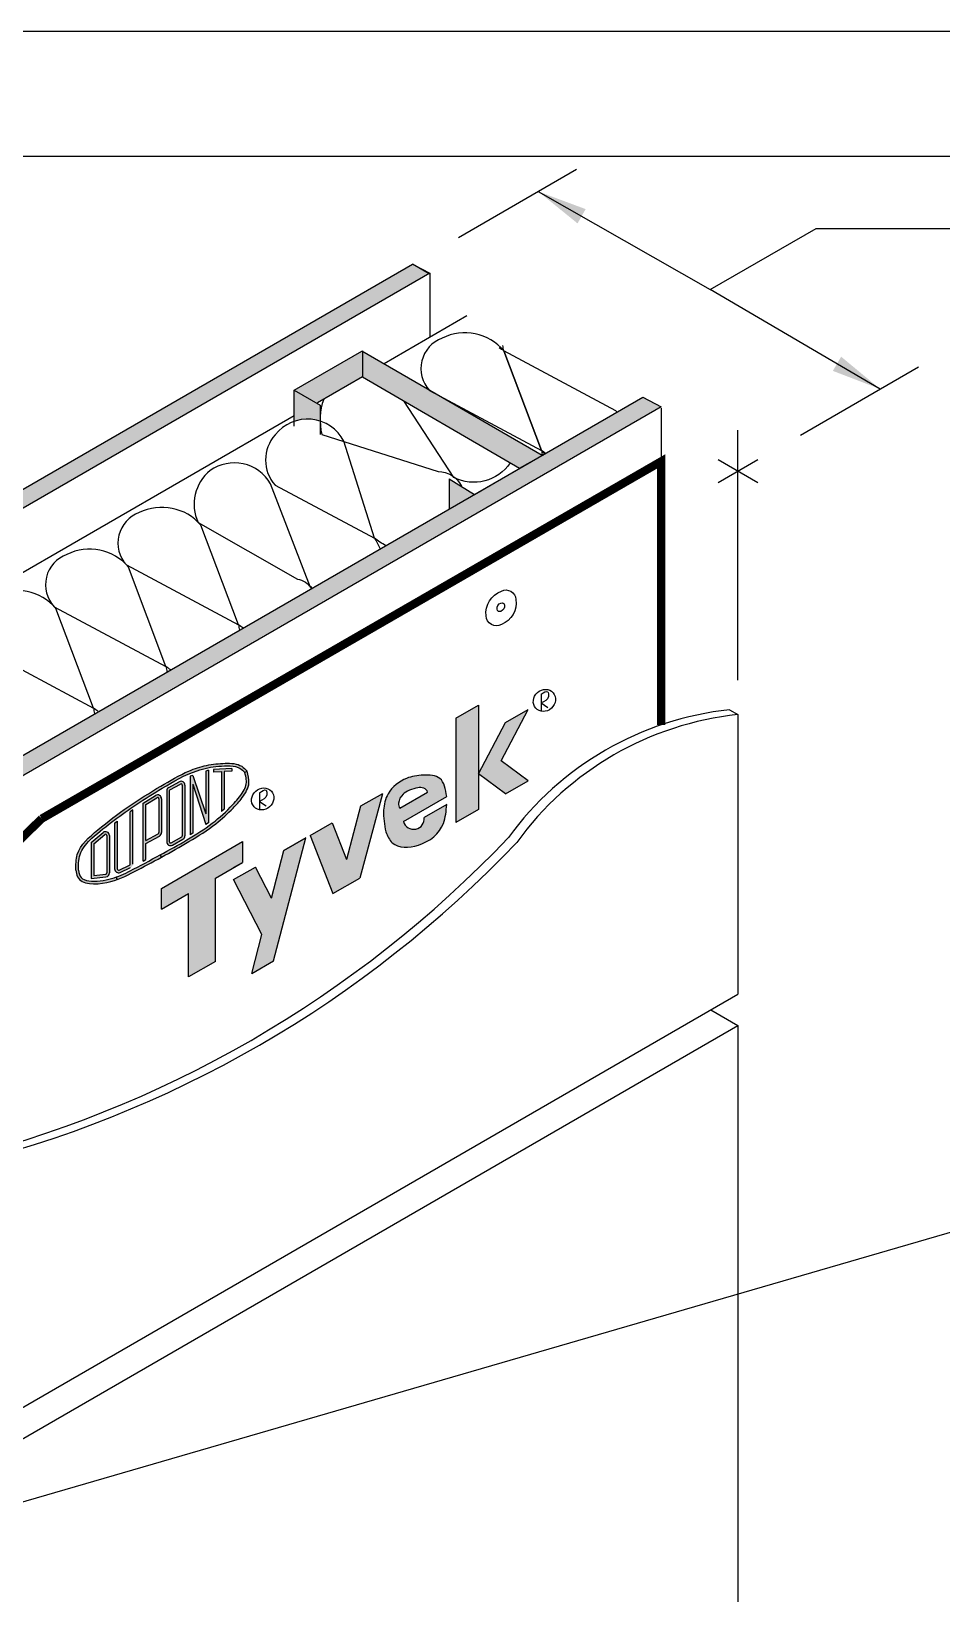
# Model space of a CAD drawing. Extents: x -35.1 to 51, y 0 to 66.
# Drawn here: x 22.79 to 33.72, y 47.25 to 66 of the extents above; entities that cross this region are included whole.
import ezdxf

# ---------------------------------------------------------------- set-up
doc = ezdxf.new("R2010")
doc.units = 0
doc.header["$LTSCALE"] = 1.5
doc.header["$MEASUREMENT"] = 0
doc.linetypes.add('DASHED', pattern=[0.75, 0.5, -0.25])
doc.layers.get('DEFPOINTS').update_dxf_attribs({"linetype": 'CONTINUOUS'})
for name, color, linetype in [('8X11-TTB$0$B', 7, 'CONTINUOUS'), ('CLADDING', 252, 'CONTINUOUS'), ('DUPONTLOGO', 242, 'CONTINUOUS'), ('FASTENING', 7, 'CONTINUOUS'), ('INSULATION', 40, 'CONTINUOUS'), ('STRUCTURE', 252, 'CONTINUOUS'), ('STRUCTURE_SHADING', 254, 'CONTINUOUS'), ('TEXT', 7, 'CONTINUOUS'), ('TYVEK', 160, 'DASHED')]:
    doc.layers.add(name, color=color, linetype=linetype)
doc.styles.add('DETAILS', font='sanss___.ttf', dxfattribs={"height": 1})
doc.dimstyles.new('TYVEKDETAILS', dxfattribs={"dimscale": 6, "dimtxt": 1.5, "dimasz": 0.1, "dimexe": 0.75, "dimexo": 0.75, "dimgap": 0.75, "dimtad": 0, "dimtih": 1, "dimtoh": 1, "dimdec": 4, "dimzin": 0, "dimtxsty": 'DETAILS', "dimcen": 0.0625, "dimazin": 3, "dimtfac": 1, "dimtdec": 4, "dimtofl": 0, "dimtmove": 0, "dimatfit": 3, "dimtolj": 1, "dimtzin": 0})

# ---------------------------------------------------------------- blocks, each defined once
blk = doc.blocks.new('A$C1409495A')
at = {"layer": 'DUPONTLOGO', "color": 242}
for p, q in [((0.2343235615273898, 0.523827359091797), (0.2343235615273898, 1.616091367395711e-07)), ((0.2343235615273898, 0.2619137603504669), (0.4408312526641112, 0.1288168849679323))]:
    blk.add_line(p, q, dxfattribs=at)
blk.add_ellipse((0.333973993873542, 0.3360725358395484), major_axis=(0.2603864479023359, 0.231586749987972), ratio=0.9031737347499492, dxfattribs=at)
blk.add_spline([(0.2343235615273898, 0.523827359091797), (0.4345512185534517, 0.5967801724010542), (0.456416738787766, 0.4563911861724819), (0.2343235615273898, 0.2619137603504669)], degree=3, dxfattribs=at)

msp = doc.modelspace()

# ---------------------------------------------------------------- hatches: boundary and pattern name
at = {"layer": 'DUPONTLOGO'}
h = msp.add_hatch(color=182, dxfattribs=at)
h.paths.add_polyline_path([(28.7537608604176, 57.86080010622005), (28.48312792173519, 57.70455010622008), (28.15836839531594, 57.08921888986945), (28.48312792173519, 56.84888767351848), (28.75376086041779, 57.00513767351845), (28.42900133399871, 57.24546888986939)])
h.paths.add_polyline_path([(28.15836839531602, 57.51705010622042), (28.15836839531621, 57.91436493171239), (27.88773545663334, 57.75811493171236), (27.88773545663316, 56.50513767351838), (28.15836839531584, 56.66138767351853)])
h = msp.add_hatch(color=242, dxfattribs=at)
edge = h.paths.add_edge_path()
edge.add_spline(control_points=[(25.38116559622629, 57.12046888987052), (25.36055367803513, 57.14228873193439), (25.2928647940575, 57.2139443995037), (25.10529140116391, 57.21981135153627), (24.89418026791333, 57.19978963976946), (24.62778568539949, 57.11117637274194), (24.45428358320314, 57.00790239463463), (24.34457878041865, 56.94260260138942)], knot_values=[0, 0, 0, 0, 0.220285061790062, 0.7234091388884258, 1.286951353986312, 1.843132986659582, 2.799533914085796, 2.799533914085796, 2.799533914085796, 2.799533914085796], degree=3, periodic=0)
edge.add_spline(control_points=[(24.34457878041865, 56.94260260138942), (24.21133591784466, 56.86121171238775), (23.94710614427061, 56.6998079737075), (23.61152132781745, 56.44153950766661), (23.32469563302931, 56.19449676303686), (23.32443961189367, 55.99777993295439), (23.32435526223814, 55.9329688898705)], knot_values=[0, 0, 0, 0, 1.163314494387957, 2.30693276554946, 3.267609377414544, 3.739631528208764, 3.739631528208764, 3.739631528208764, 3.739631528208764], degree=3, periodic=0)
edge.add_spline(control_points=[(23.32435526223814, 55.9329688898705), (23.32461073983314, 55.93134639078466), (23.32486621742813, 55.92972389169881), (23.32512291740887, 55.92810243332226)], knot_values=[0, 0, 0, 0, 0.0117372134535125, 0.0117372134535125, 0.0117372134535125, 0.0117372134535125], degree=3, periodic=0)
edge.add_line((23.32512291740888, 55.92810243332219), (23.35599726570797, 55.93299173175948))
edge.add_spline(control_points=[(23.35599726570797, 55.93299173175948), (23.35586754101957, 55.93379245156887), (23.35573812534103, 55.93459752117267), (23.35560893818726, 55.93540694507779)], knot_values=[0.001174582396085617, 0.001174582396085617, 0.001174582396085617, 0.001174582396085617, 0.002358172592853305, 0.002358172592853305, 0.002358172592853305, 0.002358172592853305], degree=3, periodic=0)
edge.add_spline(control_points=[(23.35560893819381, 55.93540694503805), (23.35574114895468, 56.01329279184622), (23.35744406997198, 56.08462370146663), (23.41112149462149, 56.20692945420961), (23.46037182068273, 56.26309533330151), (23.60250051130895, 56.39368151805429), (23.69586588405761, 56.46556429337046), (23.87257752360735, 56.60036567082808), (23.96149000865468, 56.66335656907217), (24.15423166926701, 56.78970432011298), (24.25741032051544, 56.85273709666763), (24.36056252730248, 56.91574962510092)], knot_values=[0.001204580648238207, 0.001204580648238207, 0.001204580648238207, 0.001204580648238207, 0.1148556554967574, 0.1148556554967574, 0.2297113109935148, 0.2297113109935148, 0.3984913275604529, 0.3984913275604529, 0.5672713441273911, 0.5672713441273911, 0.7479263056417517, 0.7479263056417517, 0.7479263056417517, 0.7479263056417517], degree=3, periodic=0)
edge.add_spline(control_points=[(24.36056252730248, 56.91574962510092), (24.49697429103096, 56.99694625224563), (24.63250811567957, 57.0767593854919), (24.86473334291748, 57.15593141695478), (24.95025249634525, 57.17336216938313), (25.13019936944064, 57.18738859814588), (25.23383253542186, 57.19325496420085), (25.31554735648085, 57.14314893396398), (25.33366419423599, 57.12510090404431), (25.35306837321548, 57.10468967922049)], knot_values=[0, 0, 0, 0, 0.2378461726929006, 0.2378461726929006, 0.3759363467751121, 0.3759363467751121, 0.5140265208573236, 0.5140265208573236, 0.5560477353908875, 0.5560477353908875, 0.5560477353908875, 0.5560477353908875], degree=3, periodic=0)
edge.add_line((25.35306837321556, 57.10468967922044), (25.38116559622627, 57.12046888987053))
h = msp.add_hatch(color=242, dxfattribs=at)
edge = h.paths.add_edge_path()
edge.add_spline(control_points=[(25.38116559622629, 57.12046888987052), (25.39409279467616, 57.07296423910896), (25.42450206422298, 56.96121676843006), (25.32973696391526, 56.80523789071334), (25.18828511263034, 56.64985216895963), (24.98282971348788, 56.45898685700487), (24.68604337173636, 56.27480665500038), (24.46323268555232, 56.15073508690494), (24.35276042923222, 56.0892188898705)], knot_values=[0, 0, 0, 0, 0.07140672790437241, 0.16797347427779, 0.251697098529822, 0.3916885399395568, 0.5846187000068773, 0.7743438912938334, 0.7743438912938334, 0.7743438912938334, 0.7743438912938334], degree=3, periodic=0)
edge.add_line((24.35276042923222, 56.08921888987056), (24.3379948851868, 56.11676506322768))
edge.add_spline(control_points=[(24.33799482918182, 56.11676503206619), (24.55220770529938, 56.23603867311505), (24.77063746955352, 56.35014827554661), (25.04983860060227, 56.56299479467284), (25.13143231762822, 56.63878335056358), (25.25315949719168, 56.76706214594157), (25.29936324879907, 56.81993327067753), (25.36257909915337, 56.9262126346628), (25.37697592525435, 56.97187868887372), (25.36779788928105, 57.0488275487541), (25.36078805403629, 57.07616049385616), (25.35306837321548, 57.10468967922042)], knot_values=[0.0002505584379334802, 0.0002505584379334802, 0.0002505584379334802, 0.0002505584379334802, 0.3681301305683303, 0.3681301305683303, 0.5353339496185356, 0.5353339496185356, 0.6400473331687101, 0.6400473331687101, 0.7273425474151587, 0.7273425474151587, 0.7705355621334626, 0.7705355621334626, 0.7705355621334626, 0.7705355621334626], degree=3, periodic=0)
edge.add_line((25.35306837321548, 57.10468967922045), (25.3811655962262, 57.12046888987053))
h = msp.add_hatch(color=242, dxfattribs=at)
h.paths.add_polyline_path([(24.41526042923231, 56.27542999222576, 0.573672365211996), (24.48512288094166, 56.23457852115178), (24.61012288094155, 56.30491702765162, 0.270912576348338), (24.63401042923219, 56.34576849872563), (24.63401042923208, 56.95300300048002, 0.5705986825331876), (24.56452735276189, 56.99406564169212), (24.43952735276178, 56.9252437277733, 0.2733997692986936), (24.41526042923208, 56.88418108656119)])
h.paths.add_polyline_path([(24.44651042923231, 56.88418108656123, -0.2733997692992138), (24.45459940374221, 56.89786863363197), (24.57959940374205, 56.96669054755076, -0.5705986825352609), (24.60276042923219, 56.95300300048009), (24.60276042923219, 56.34576849872571, -0.2709125763483531), (24.59479791313531, 56.33215134170104), (24.46979791313531, 56.26181283520113, -0.5736723652121559), (24.44651042923219, 56.2754299922258)], flags=16)
for color, points in [(242, [(24.69651042923219, 56.35543456667147), (24.72776042923197, 56.37609741475703), (24.72776042923242, 56.96417957917532), (24.88401042923219, 56.47941165518591), (24.91526042923219, 56.50007450327164), (24.91526042923219, 57.13143805703101), (24.88401042923242, 57.12139450088005), (24.88401042923242, 56.60864383354571), (24.72776042923231, 57.07117672012493), (24.69651042923219, 57.06113316397387)]), (242, [(25.10410181199546, 57.11627917671809), (25.19651042923208, 57.12024940640358), (25.1965104292322, 57.15152823517075), (24.97776042923219, 57.14212989365596), (24.97776042923219, 57.1108510648888), (25.07285181199545, 57.11493655650168), (25.07285181199545, 56.63709218498293), (25.10410181199545, 56.66635715168304)]), (182, [(26.57195052642981, 56.0612595751495), (26.40119735095668, 56.50254693074857), (26.13893782453754, 56.35113132257307), (26.40957076322018, 55.65171888987048), (26.73433028963933, 55.83921888987049), (27.00496322832198, 56.85113132257305), (26.74270370190282, 56.69971571439742)]), (242, [(24.00901042923231, 56.65647463058976), (23.97776042923231, 56.63508433502199), (23.97776042923208, 56.00671673412985, -0.293438824916739), (23.96863611020276, 55.9925082235845), (23.84363611020276, 55.93531819520359, -0.5462656304043499), (23.82151042923208, 55.94952670574894), (23.82151042923219, 56.52042921540279), (23.79026042923231, 56.49823373328589), (23.79026042923208, 55.94952670574887, 0.5462656304051979), (23.8566374721442, 55.90690117411284), (23.98163747214432, 55.96409120249384, 0.2934388249164515), (24.00901042923219, 56.00671673412985)]), (182, [(24.67751995565134, 55.65171888987047), (24.67751995565134, 54.65171888987048), (25.00227948207048, 54.83921888987047), (25.0022794820706, 55.83921888987047), (25.32703900848974, 56.02671888987048), (25.32703900848974, 56.27671888987047), (24.35276042923219, 55.71421888987047), (24.35276042923219, 55.46421888987047)]), (182, [(26.08481123680104, 56.31988132257303), (25.82255171038188, 56.16846571439729), (25.67260919851258, 55.59791049215491), (25.48104535943567, 55.97129693074861), (25.21878583301661, 55.81988132257301), (25.55746096761146, 55.15975306999704), (25.43529218396279, 54.69488132257311), (25.69755171038188, 54.84629693074866)])]:
    msp.add_hatch(color=color, dxfattribs=at).paths.add_polyline_path(points)
h = msp.add_hatch(color=182, dxfattribs=at)
edge = h.paths.add_edge_path()
edge.add_spline(control_points=[(27.77671453313505, 56.81658034617261), (27.76285786823984, 56.90387715287577), (27.73710084856314, 57.06614603828002), (27.48769767309214, 57.08117977529447), (27.26557874991693, 57.04574206378081), (27.06174640527846, 56.8870930426792), (27.00216280548535, 56.6329300811175), (27.02938307835701, 56.47944181608909), (27.04455875273988, 56.39387000927275)], knot_values=[0, 0, 0, 0, 0.5827593182052485, 1.083243575514109, 1.602995822488099, 2.320452805997204, 2.834594860345293, 3.482391664081016, 3.482391664081016, 3.482391664081016, 3.482391664081016], degree=3, periodic=0)
edge.add_spline(control_points=[(27.04455875273979, 56.39387000927275), (27.06615582436212, 56.3444591873157), (27.13222188076749, 56.19331007749492), (27.48864408861808, 56.20226129556259), (27.75446922194334, 56.4286791927935), (27.77070363065838, 56.64334780348809), (27.77671453313487, 56.72283034617254)], knot_values=[0, 0, 0, 0, 0.3828216730715811, 1.171062387004566, 2.162538929496697, 2.745476785218138, 2.745476785218138, 2.745476785218138, 2.745476785218138], degree=3, periodic=0)
edge.add_line((27.77671453313487, 56.72283034617256), (27.50608159445233, 56.56658034617262))
edge.add_arc((27.3810980703484, 56.54967672318754), 0.1261214246964348, -165.32686731615115, 7.702335397980789, ccw=False)
edge.add_line((27.25908988915562, 56.51772961863193), (27.28957524350603, 56.53533034617252))
edge.add_line((27.28957524350603, 56.53533034617252), (27.77671453313505, 56.81658034617262))
edge = h.paths.add_edge_path(flags=16)
edge.add_spline(control_points=[(27.21408140878165, 56.67924396037197), (27.19962638885535, 56.69302791001224), (27.19962638885535, 56.71332407383886), (27.20088667404688, 56.77666630791519), (27.22372582877105, 56.81868894598426), (27.28407894299707, 56.87380969483198), (27.36836525195357, 56.91436989492447), (27.47138348164389, 56.92892959821763), (27.54305226999113, 56.9197022245609), (27.545263575434, 56.86756933887079)], knot_values=[0.1693351350576057, 0.1693351350576057, 0.1693351350576057, 0.1693351350576057, 0.2360340609454792, 0.2360340609454792, 0.3507194281854419, 0.3507194281854419, 0.4654047954254047, 0.4654047954254047, 0.5437012250705168, 0.5437012250705168, 0.5437012250705168, 0.5437012250705168], degree=3, periodic=0)
edge.add_line((27.545263575434, 56.86756933887079), (27.21408140878158, 56.67924396037212))
h = msp.add_hatch(color=242, dxfattribs=at)
h.paths.add_polyline_path([(24.13401042923208, 56.04280771066107), (24.16526042923993, 56.05965127876429), (24.16526042933008, 56.2553697310129), (24.32812589455834, 56.34315326875825, 0.2758007751185078), (24.35276042902176, 56.3844161736009), (24.35276042919593, 56.79007570654797, 0.5880955590562669), (24.28115769145829, 56.82989786888229), (24.13401042947537, 56.73852616298613)])
h.paths.add_polyline_path([(24.16526042934634, 56.29086998857446), (24.31329891753392, 56.37066187200021, 0.2758007751164118), (24.32151042902165, 56.38441617361435), (24.32151042919593, 56.79007570656139, 0.5880955590582391), (24.29764284995001, 56.80334976067285), (24.16526042954404, 56.72114634471968)], flags=16)
at = {"layer": 'DUPONTLOGO', "linetype": 'CONTINUOUS'}
h = msp.add_hatch(color=256, dxfattribs=at)
edge = h.paths.add_edge_path()
edge.add_line((23.50901042923219, 56.26419661559699), (23.50901042923219, 55.83356161398151))
edge.add_line((23.50901042923219, 55.83356161398151), (23.68603090358048, 55.85311131138432))
edge.add_arc((23.68088542923207, 55.89970304583078), 0.04687500000000024, 276.3020641363324, 359.9999999999296)
edge.add_line((23.72776042923207, 55.89970304583073), (23.72776042923253, 56.34856306806139))
edge.add_arc((23.68088542923253, 56.34856306806144), 0.04687500000000024, 359.9999999999345, 490.3159340501479)
edge.add_line((23.65055721733522, 56.38430471307277), (23.50901042923219, 56.26419661559699))
edge = h.paths.add_edge_path(flags=16)
edge.add_line((23.54026042923207, 56.24972925887497), (23.54026042923219, 55.86845277746151))
edge.add_line((23.54026042923219, 55.86845277746151), (23.68260058734817, 55.88417246768198))
edge.add_arc((23.68088542923207, 55.89970304583078), 0.01562500000000008, 276.3020641363324, 359.9999999999296)
edge.add_line((23.69651042923196, 55.89970304583077), (23.69651042923253, 56.34856306806144))
edge.add_arc((23.68088542923253, 56.34856306806144), 0.01562500000000008, 359.9999999999345, 490.3159340501479)
edge.add_line((23.67077602526676, 56.3604769497319), (23.54026042923207, 56.24972925887497))
at = {"layer": 'DUPONTLOGO'}
h = msp.add_hatch(color=242, dxfattribs=at)
edge = h.paths.add_edge_path()
edge.add_spline(control_points=[(24.337994829182, 56.1167650320662), (24.21528047837962, 56.05098205257053), (24.09266735041235, 55.98470727562172), (23.92327097550254, 55.89741624668013), (23.87032242465972, 55.87184860780156), (23.81151141926835, 55.85085715853469)], knot_values=[0.2810519083259743, 0.2810519083259743, 0.2810519083259743, 0.2810519083259743, 0.4864092395876137, 0.4864092395876137, 0.5821236414411974, 0.5821236414411974, 0.5821236414411974, 0.5821236414411974], degree=3, periodic=0)
edge.add_line((23.81151141926835, 55.85085715853467), (23.82201535272944, 55.82142865857508))
edge.add_spline(control_points=[(23.82201535272944, 55.82142865857508), (23.89609015528931, 55.84787261458661), (24.06268105290706, 55.93372797096057), (24.2425889513614, 56.03016379760984), (24.35276042923222, 56.0892188898705)], knot_values=[1.40530041600684, 1.40530041600684, 1.40530041600684, 1.40530041600684, 1.988796057392389, 2.910618207206029, 2.910618207206029, 2.910618207206029, 2.910618207206029], degree=3, periodic=0)
edge.add_line((24.35276037271069, 56.08921885957404), (24.33799482918203, 56.11676503206621))
h = msp.add_hatch(color=242, dxfattribs=at)
edge = h.paths.add_edge_path()
edge.add_line((23.82201535272944, 55.82142865857508), (23.81151141926835, 55.85085715853469))
edge.add_spline(control_points=[(23.81151141926835, 55.85085715853469), (23.79272720558251, 55.84415249729008), (23.77334492698797, 55.83791468118681), (23.66969695371315, 55.80870461746316), (23.56100005402729, 55.79214396445231), (23.43919891938728, 55.8114050953908), (23.40755069496769, 55.82483636500235), (23.36987968555932, 55.86324338834707), (23.36254486950417, 55.89257694157278), (23.35599726570797, 55.93299173175948)], knot_values=[0.002358172592853314, 0.002358172592853314, 0.002358172592853314, 0.002358172592853314, 0.03292931765770496, 0.03292931765770496, 0.1592148645761405, 0.1592148645761405, 0.221312472747484, 0.221312472747484, 0.2810519083259742, 0.2810519083259742, 0.2810519083259742, 0.2810519083259742], degree=3, periodic=0)
edge.add_line((23.35599726570797, 55.93299173175948), (23.32512291740889, 55.92810243332219))
edge.add_spline(control_points=[(23.32512291740887, 55.92810243332226), (23.32930431979314, 55.90169039424767), (23.35492855738527, 55.75305504117537), (23.62021676654305, 55.76045035800957), (23.78313405817139, 55.80754842930097), (23.82201535272944, 55.82142865857508)], knot_values=[0.0117372134535125, 0.0117372134535125, 0.0117372134535125, 0.0117372134535125, 0.2029254331721758, 1.099028038328669, 1.405300416006835, 1.405300416006835, 1.405300416006835, 1.405300416006835], degree=3, periodic=0)
at = {"layer": 'STRUCTURE'}
h = msp.add_hatch(dxfattribs=at)
h.set_pattern_fill('AR-SAND', color=256, scale=0.25, style=0)
h.set_pattern_definition([(37.50000000000001, (47.89587072176957, 4.287642047206894), (-0.01574833952740204, 0.4817059422532897), [0, -0.38, 0, -0.425, 0, -0.40625]), (7.499999999999999, (47.89587072176957, 4.287642047206894), (0.4424441763169318, 0.7055365163074351), [0, -0.205, 0, -0.3425, 0, -0.13125]), (327.5, (47.58837072176956, 4.287642047206894), (0.7785354654378738, 0.001414763384241124), [0, -0.125, 0, -0.45, 0, -0.5875]), (317.5, (47.58837072176956, 4.287642047206894), (0.7515316511430733, 0.2194188912335623), [0, -0.0625, 0, -0.295, 0, -0.3375])])
h.paths.add_polyline_path([(14.51487043894377, 55.5555106605512), (14.31487043894384, 55.6709807143891), (14.31120351032485, 42.97940671063481), (14.3419605220408, 42.96164914164115), (14.51487043894377, 43.06147872871063)])
h.paths.add_polyline_path([(27.57394126042265, 63.09516871469814), (27.36643050489903, 63.2063024318122), (14.31487043894402, 55.67098071438898), (14.51487043894402, 55.55551066055106)])
h.paths.add_polyline_path([(14.51487043894377, 43.06147872871062), (14.34196052204081, 42.96164914164114), (14.51487043894377, 42.86181955457167)])
h = msp.add_hatch(dxfattribs=at)
h.set_pattern_fill('AR-SAND', color=256, scale=0.25, style=0)
h.set_pattern_definition([(37.50000000000001, (46.34556892320298, 4.038033231289056), (-0.01574833952740204, 0.4817059422532897), [0, -0.38, 0, -0.425, 0, -0.40625]), (7.499999999999999, (46.34556892320298, 4.038033231289056), (0.4424441763169318, 0.7055365163074351), [0, -0.205, 0, -0.3425, 0, -0.13125]), (327.5, (46.03806892320297, 4.038033231289056), (0.7785354654378738, 0.001414763384241124), [0, -0.125, 0, -0.45, 0, -0.5875]), (317.5, (46.03806892320297, 4.038033231289056), (0.7515316511430733, 0.2194188912335623), [0, -0.0625, 0, -0.295, 0, -0.3375])])
h.paths.add_polyline_path([(30.33900620210974, 61.4987577262883), (30.1314954465861, 61.60989144340237), (22.23145587761917, 57.04880147164983), (22.43145587761918, 56.93333141781191)])
h.paths.add_polyline_path([(22.44316714216145, 56.92656991607587), (22.23145587761918, 57.04880147164983, 0.02202440919495274), (21.04496469685716, 55.55075624551659, 0.06029966926027795), (20.54774148326066, 54.65791949024783, 0.04506024657636597), (20.20524624103815, 53.54129657285592, 0.02073115222964359), (19.95605037722982, 52.05482798809773, -0.04479910819463411), (19.76762247560304, 51.18855896233536, -0.02091384948871538), (19.57800308110922, 50.66181313652826, -0.05565526587535707), (19.27454699041663, 50.10443126246188, -0.01612494577826618), (18.67005764804299, 49.29592088339651, -0.03370422444087551), (18.18441885970285, 48.76579624893372), (17.12501923578502, 47.75528749131752), (17.32501923578496, 47.63981743747966), (17.32501923578496, 47.614385682738), (18.3500698690029, 48.59213064175177, 0.03370422444086479), (18.85754008812356, 49.14608652598329, 0.01612494577826873), (19.47129639721117, 49.96699156322615, 0.05565526587535749), (19.8002211982023, 50.57115383785676, 0.02091384948871565), (19.99663790148812, 51.1167819833889, 0.04479910819463601), (20.19418851467002, 52.02499130771073, -0.02073115222964427), (20.44009529721033, 53.49184032132957, -0.04506024657635373), (20.7699313059388, 54.56719086908421, -0.06032015627787331), (21.23928441345917, 55.40990184731901, -0.02256722528568807)])
h.paths.add_polyline_path([(17.32501923578497, 47.63981743747964), (17.12501923578502, 47.75528749131752), (17.12319222868131, 44.56739401614875), (17.32501923578497, 44.68391889302978)])
h.paths.add_polyline_path([(17.32501923578497, 44.68391889302979), (17.12319222868131, 44.56739401614876), (17.12185772440921, 42.23885492453498), (17.32501923578496, 42.35615027781675)])
h.paths.add_polyline_path([(17.32501923578497, 42.35615027781675), (17.1218577244092, 42.23885492453498), (17.12135230716605, 41.35696654631567), (17.32501923578497, 41.23937939025252)])
at = {"layer": 'STRUCTURE_SHADING', "linetype": 'CONTINUOUS'}
h = msp.add_hatch(color=256, dxfattribs=at)
h.paths.add_polyline_path([(26.2566956525263, 61.51193082100594), (25.94419565252641, 61.69235278012764), (25.94398189294735, 61.31936968336446, -0.1628514653700234), (26.25616813603375, 61.32312143026332, -0.01846475817348724), (26.25669565252631, 61.37457481034426)])
h.paths.add_polyline_path([(26.76548291297946, 62.15568235922307), (26.75609446857432, 62.16110278012764), (25.94419565252641, 61.69235278012763), (26.21482859120916, 61.53610278012756), (26.76548291297946, 61.8540232010322)])
h.paths.add_polyline_path([(26.76548291297946, 62.15568235922307), (26.76548291297946, 61.85402320103217), (28.6516985949064, 60.75553033273899), (28.92115797803838, 60.91110278012594), (27.60757321333302, 61.66950129763195), (27.56949801914307, 61.68987157272051, -0.002968170129063477), (27.56639987764531, 61.6932727340747)])
h.paths.add_polyline_path([(28.1103767619855, 60.44299802678382), (27.80726520638726, 60.62884040681218), (27.80726520638726, 60.26799648856467)])

# ---------------------------------------------------------------- linework, layer by layer
at = {"layer": '8X11-TTB$0$B', "color": 7}
msp.add_line((1.499999999999979, 64.50000000000001), (49.5, 64.50000000000003), dxfattribs=at)
at = {"layer": 'CLADDING'}
for p, q in [((31.17240530314336, 57.85757973527807), (31.27240530314336, 57.79984470835911)), ((31.27240530314336, 57.79984470835911), (31.27240530314336, 54.44497231878663)), ((21.87434480077087, 49.01899955788151), (31.27240530314335, 54.44497231878663)), ((30.9476457767242, 54.25747231878663), (31.27240530314336, 54.06997231878662)), ((21.87434480077087, 48.64399955788148), (31.27240530314336, 54.06997231878662)), ((31.27240530314335, 54.0699723187866), (31.27240530314337, 44.73171629568785))]:
    msp.add_line(p, q, dxfattribs=at)
for centre, radius, start, end in [((31.56660645038943, 54.10938973399487), 3.768862272650672, 96.00378739469076, 143.9962126053091), ((31.66660645038943, 54.05165470707589), 3.768862272650672, 96.00378739469076, 143.9962126053091), ((18.55127755104372, 65.80065514307083), 13.75207662257699, 283.5544595719458, 316.4455404280545), ((18.65127755104373, 65.74292011615188), 13.75207662257699, 283.5544595719458, 316.4455404280545)]:
    msp.add_arc(centre, radius, start, end, dxfattribs=at)
at = {"layer": 'DEFPOINTS'}
msp.add_line((-1.06581410364015e-14, 66.00000000000001), (51, 66.00000000000001), dxfattribs=at)
at = {"layer": 'DUPONTLOGO', "color": 182}
for p, q in [((28.90987632073788, 58.0451174063305), (28.90987632073788, 57.83558652733743)), ((28.90987632073788, 57.94035196683397), (28.99247939719257, 57.88711321668095)), ((27.8877354566335, 57.75811493171233), (28.15836839531613, 57.91436493171233)), ((27.8877354566335, 57.75811493171233), (27.88773545663316, 56.50513767351848)), ((28.15836839531613, 57.91436493171233), (28.15836839531579, 56.66138767351848)), ((28.42900133399855, 57.24546888986939), (28.7537608604177, 57.86080010621986)), ((28.48312792173517, 57.70455010622008), (28.75376086041781, 57.86080010622008)), ((28.15836839531591, 57.08921888986945), (28.48312792173517, 57.70455010622008)), ((28.15836839531602, 57.51705010622042), (28.15836839531579, 56.66138767351848)), ((28.75376086041781, 57.00513767351848), (28.42900133399855, 57.24546888986939)), ((28.48312792173517, 56.84888767351848), (28.15836839531591, 57.08921888986945)), ((28.48312792173517, 56.84888767351848), (28.75376086041781, 57.00513767351848)), ((27.00496322832197, 56.85113132257306), (26.73433028963933, 55.83921888987049)), ((27.00496322832197, 56.85113132257306), (26.74270370190282, 56.69971571439743)), ((27.21408140878163, 56.67924396037214), (27.545263575434, 56.86756933887079)), ((27.25908988915564, 56.51772961863188), (27.77671453313502, 56.81658034617261)), ((26.74270370190282, 56.69971571439743), (26.57195052642981, 56.06125957514951)), ((27.7767145331348, 56.72283034617252), (27.50608159445216, 56.56658034617252)), ((28.15836839531579, 56.66138767351848), (27.88773545663316, 56.50513767351848)), ((26.13893782453755, 56.35113132257306), (26.40119735095669, 56.50254693074857)), ((26.40119735095669, 56.50254693074857), (26.57195052642981, 56.06125957514951)), ((27.28957524350603, 56.53533034617252), (27.25908988915564, 56.51772961863194)), ((24.35276042923219, 55.71421888987047), (25.32703900848974, 56.27671888987047)), ((25.32703900848974, 56.27671888987047), (25.32703900848974, 56.02671888987047)), ((25.6975517103819, 54.84629693074871), (26.08481123680104, 56.31988132257303)), ((25.82255171038201, 56.16846571439735), (26.08481123680104, 56.31988132257303)), ((26.08481123680104, 56.31988132257303), (25.8225517103819, 56.16846571439741)), ((26.13893782453755, 56.35113132257303), (26.40957076322018, 55.65171888987049)), ((25.67260919851259, 55.59791049215492), (25.8225517103819, 56.16846571439735)), ((25.00227948207071, 55.83921888987054), (25.32703900848974, 56.02671888987047)), ((25.21878583301661, 55.96421888987047), (25.32703900848974, 56.02671888987047)), ((25.21878583301661, 55.819881322573), (25.48104535943554, 55.97129693074854)), ((25.21878583301661, 55.81988132257303), (25.48104535943565, 55.97129693074853)), ((25.67260919851259, 55.59791049215492), (25.48104535943565, 55.97129693074866)), ((24.35276042923219, 55.46421888987047), (24.35276042923219, 55.7142188898705)), ((25.00227948207048, 54.83921888987047), (25.00227948207059, 55.8392188898704)), ((25.55746096761157, 55.15975306999685), (25.21878583301661, 55.819881322573)), ((26.40957076322018, 55.65171888987049), (26.73433028963933, 55.83921888987049)), ((24.35276042923219, 55.46421888987047), (24.67751995565134, 55.65171888987043)), ((24.67751995565134, 54.65171888987047), (24.67751995565134, 55.65171888987047)), ((25.43529218396275, 54.694881322573), (25.55746096761146, 55.15975306999702)), ((25.00227948207048, 54.83921888987047), (24.67751995565134, 54.65171888987047)), ((25.43529218396264, 54.69488132257303), (25.69755171038201, 54.84629693074874))]:
    msp.add_line(p, q, dxfattribs=at)
at = {"layer": 'DUPONTLOGO', "color": 242}
for p, q in [((24.72776042923231, 57.07117672012493), (24.69651042923219, 57.06113316397387)), ((24.69651042923219, 57.06113316397387), (24.69651042923219, 56.35543456667146)), ((24.72776042923231, 57.07117672012493), (24.88401042923231, 56.60864383354603)), ((24.91526042923219, 57.131438057031), (24.88401042923231, 57.12139450088001)), ((24.88401042923242, 57.12139450087999), (24.88401042923242, 56.60864383354596)), ((24.91526042923219, 57.131438057031), (24.91526042923219, 56.50007450327164)), ((25.19651042923219, 57.15152823517075), (24.97776042923219, 57.14212989365596)), ((24.97776042923219, 57.14212989365596), (24.97776042923219, 57.11085106488878)), ((25.07285181199557, 57.1149365565017), (24.97776042923208, 57.11085106488878)), ((25.07285181199545, 57.11560786660988), (25.07285181199545, 56.63709218498293)), ((25.19785181199545, 57.1203070373673), (25.10410181199545, 57.11627917671809)), ((25.10410181199545, 57.11627917671809), (25.10410181199545, 56.66635715168301)), ((25.19651042923219, 57.15152823517075), (25.19651042923208, 57.12024940640359)), ((25.38116559622624, 57.12046888987052), (25.35306837321552, 57.10468967922041)), ((24.13401042947526, 56.73852616298607), (24.28115769145829, 56.82989786888229)), ((24.41526042923208, 56.88418108656118), (24.41526042923231, 56.27542999222576)), ((24.43952735276178, 56.9252437277733), (24.56452735276189, 56.99406564169212)), ((24.44651042923231, 56.88418108656123), (24.44651042923219, 56.2754299922258)), ((24.45459940374217, 56.89786863363194), (24.57959940374205, 56.96669054755076)), ((24.60276042923219, 56.95300300048005), (24.60276042923219, 56.34576849872571)), ((24.63401042923208, 56.95300300048002), (24.63401042923219, 56.34576849872563)), ((24.72776042923242, 56.96417957917532), (24.88401042923219, 56.47941165518589)), ((24.72776042923242, 56.96417957917544), (24.72776042923197, 56.37609741475715)), ((24.00901042923231, 56.65647463058976), (23.97776042923231, 56.63508433502199)), ((23.97776042923208, 56.00671673412985), (23.97776042923231, 56.63508433502199)), ((24.00901042923219, 56.00671673412982), (24.00901042923231, 56.65647463058976)), ((24.13401042923208, 56.04280771066107), (24.13401042947537, 56.73852616298604)), ((24.16526042954404, 56.72114634471968), (24.29764284995001, 56.80334976067285)), ((24.16526042934634, 56.29086998857448), (24.16526042954404, 56.72114634471968)), ((24.32151042919593, 56.79007570656139), (24.32151042902165, 56.38441617361435)), ((24.35276042919593, 56.79007570654797), (24.35276042902176, 56.3844161736009)), ((25.10410181199545, 56.66635715168304), (25.07285181199557, 56.63709218498304)), ((23.7902604292323, 56.49823373328588), (23.82151042923219, 56.52042921540278)), ((23.7902604292323, 56.49823373328588), (23.79026042923207, 55.94952670574886)), ((23.82151042923219, 56.52042921540278), (23.82151042923207, 55.94952670574884)), ((24.91526042923219, 56.50007450327164), (24.88401042923219, 56.47941165518589)), ((23.50901042923219, 56.26419661559699), (23.65055721733522, 56.38430471307277)), ((23.50901042923219, 56.26419661559699), (23.50901042923219, 55.83356161398151)), ((23.54026042923207, 56.24972925887497), (23.67077602526676, 56.3604769497319)), ((23.54026042923207, 56.24972925887497), (23.54026042923219, 55.86845277746151)), ((23.69651042923253, 56.34856306806143), (23.69651042923196, 55.89970304583077)), ((23.72776042923253, 56.34856306806139), (23.72776042923207, 55.89970304583073)), ((24.16526042934622, 56.29086998857441), (24.31329891753392, 56.37066187200021)), ((24.16526042933019, 56.25536973101296), (24.32812589455834, 56.34315326875825)), ((24.16526042923993, 56.05965127876429), (24.16526042933008, 56.2553697310128)), ((24.46979791313531, 56.26181283520113), (24.59479791313531, 56.33215134170104)), ((24.48512288094166, 56.23457852115178), (24.61012288094155, 56.30491702765162)), ((24.72776042923197, 56.37609741475703), (24.69651042923219, 56.35543456667146)), ((24.33799482918203, 56.11676503206622), (24.35276037271096, 56.08921885957353)), ((24.35276042923219, 56.0892188898705), (24.33799677827169, 56.1167615315433)), ((23.54026042923219, 55.86845277746151), (23.68260058734817, 55.88417246768199)), ((23.84363611020278, 55.9353181952036), (23.9686361102029, 55.99250822358456)), ((23.85663747214418, 55.90690117411283), (23.9816374721443, 55.96409120249383)), ((24.13401042923208, 56.04280771066107), (24.16526042923993, 56.05965127876429)), ((23.50901042923219, 55.83356161398151), (23.68603090358048, 55.85311131138432)), ((23.82201535272945, 55.82142865857507), (23.81151141926834, 55.8508571585347))]:
    msp.add_line(p, q, dxfattribs=at)
for centre, radius, start, end in [((24.58713542923208, 56.95300300048002), 0.04687500000000024, 0, 118.8360950130629), ((24.30588542919593, 56.79007570656811), 0.04687500000000024, 359.9999999753909, 121.8383859097835), ((24.46213542923208, 56.88418108656118), 0.04687500000000024, 118.8360950130778, 180), ((24.46213542923231, 56.88418108656123), 0.01562500000000008, 118.8360950130778, 180), ((24.58713542923219, 56.95300300048005), 0.01562500000000008, 0, 118.8360950130787), ((24.30588542919593, 56.79007570656811), 0.01562500000000008, 359.9999999753909, 121.8383859097835), ((23.68088542923253, 56.34856306806144), 0.04687500000000024, 359.9999999999332, 130.3159340501479), ((23.68088542923253, 56.34856306806144), 0.01562500000000008, 359.9999999999332, 130.3159340501479), ((24.30588542902176, 56.38441617362106), 0.01562500000000008, 298.3244090050588, 359.999999975373), ((24.30588542902176, 56.38441617362106), 0.04687500000000024, 298.3244090050588, 359.999999975373), ((24.46213542923231, 56.27542999222576), 0.04687500000000024, 180.0000000000082, 299.3668080741979), ((24.46213542923219, 56.2754299922258), 0.01562500000000008, 180, 299.3668080742087), ((24.58713542923219, 56.34576849872571), 0.01562500000000008, 299.3668080741881, 0), ((24.58713542923219, 56.34576849872563), 0.04687500000000024, 299.3668080742087, 9.770663981455924e-12), ((23.68088542923207, 55.89970304583078), 0.01562500000000008, 276.3020641363324, 359.9999999999284), ((23.68088542923207, 55.89970304583078), 0.04687500000000024, 276.3020641363324, 359.9999999999284), ((23.83713542923207, 55.94952670574884), 0.04687500000000024, 179.9999999999788, 294.5850530263612), ((23.83713542923207, 55.94952670574884), 0.01562500000000008, 179.9999999999788, 294.5850530263612), ((23.96213542923219, 56.00671673412985), 0.01562500000000008, 294.5850530263787, 359.9999999999804)]:
    msp.add_arc(centre, radius, start, end, dxfattribs=at)
at = {"layer": 'DUPONTLOGO', "color": 182}
msp.add_arc((27.3810980703484, 56.54967672318754), 0.1261214246964348, 194.6731326838776, 7.702335397942259, dxfattribs=at)
msp.add_ellipse((28.94973649367634, 57.9700154770296), major_axis=(0.1041545791609349, 0.09263469999518924), ratio=0.9031737347499493, dxfattribs=at)
for points in [[(28.90987632073788, 58.04511740633051), (28.98996738354831, 58.07429853165421), (28.99871359164203, 58.01814293716279), (28.90987632073788, 57.94035196683397)], [(27.77671453313505, 56.81658034617261), (27.69382132759455, 57.03444742525532), (27.49751143394605, 57.07368954989139), (27.29334767768268, 57.03444742525532), (27.07347619618776, 56.85001408950772), (27.01894230482375, 56.65171940218458), (27.04455875273988, 56.39387000927275)], [(27.04455875273979, 56.39387000927275), (27.12291580295386, 56.26230800099726), (27.43688694890279, 56.23343124204181), (27.73662335085936, 56.49312761635625), (27.77671453313487, 56.72283034617254)]]:
    msp.add_spline(points, degree=3, dxfattribs=at)
at = {"layer": 'DUPONTLOGO', "color": 242}
for points in [[(24.34457878041865, 56.94260260138942), (24.68192204359746, 57.12302421934289), (24.89372574403949, 57.19109237520713), (25.11781447472019, 57.21552623068471), (25.31582960391022, 57.17958986296578), (25.38116559622629, 57.12046888987052)], [(24.35276042923222, 56.0892188898705), (24.68282050103351, 56.27641649091817), (25.00453549440151, 56.4894602650507), (25.21152297403312, 56.67799831942609), (25.32153205824413, 56.80423849695541), (25.40302275882748, 56.97933793081808), (25.38116559622629, 57.12046888987052)], [(23.32435526223814, 55.9329688898705), (23.34189417060149, 56.1209613695815), (23.58736863302527, 56.41660679354624), (23.9517939703275, 56.69310672763965), (24.34457878041865, 56.94260260138942)], [(23.32435526223814, 55.9329688898705), (23.343923339775, 55.85419270457312), (23.69585584035683, 55.78619641298935), (24.0272399470761, 55.9160213499377), (24.35276042923222, 56.0892188898705)]]:
    msp.add_spline(points, degree=3, dxfattribs=at)
for points, knots in [([(24.36056252730248, 56.91574962510092), (24.49697429103096, 56.99694625224563), (24.63250811567957, 57.0767593854919), (24.86473334291748, 57.15593141695478), (24.95025249634525, 57.17336216938313), (25.13019936944064, 57.18738859814588), (25.23383253542186, 57.19325496420085), (25.31554735648085, 57.14314893396398), (25.33366419423599, 57.12510090404431), (25.35306837321548, 57.10468967922049)], [0, 0, 0, 0, 0.2378461726929006, 0.2378461726929006, 0.3759363467751121, 0.3759363467751121, 0.5140265208573236, 0.5140265208573236, 0.5560477353908875, 0.5560477353908875, 0.5560477353908875, 0.5560477353908875]), ([(24.33799482918182, 56.11676503206619), (24.55220770529938, 56.23603867311505), (24.77063746955352, 56.35014827554661), (25.04983860060227, 56.56299479467284), (25.13143231762822, 56.63878335056358), (25.25315949719168, 56.76706214594157), (25.29936324879907, 56.81993327067753), (25.36257909915337, 56.9262126346628), (25.37697592525435, 56.97187868887372), (25.36779788928105, 57.0488275487541), (25.36078805403629, 57.07616049385616), (25.35306837321548, 57.10468967922042)], [0.0002505584379334802, 0.0002505584379334802, 0.0002505584379334802, 0.0002505584379334802, 0.3681301305683303, 0.3681301305683303, 0.5353339496185356, 0.5353339496185356, 0.6400473331687101, 0.6400473331687101, 0.7273425474151587, 0.7273425474151587, 0.7705355621334626, 0.7705355621334626, 0.7705355621334626, 0.7705355621334626]), ([(23.35560893819381, 55.93540694503805), (23.35574114895468, 56.01329279184622), (23.35744406997198, 56.08462370146663), (23.41112149462149, 56.20692945420961), (23.46037182068273, 56.26309533330151), (23.60250051130895, 56.39368151805429), (23.69586588405761, 56.46556429337046), (23.87257752360735, 56.60036567082808), (23.96149000865468, 56.66335656907217), (24.15423166926701, 56.78970432011298), (24.25741032051544, 56.85273709666763), (24.36056252730248, 56.91574962510092)], [0.001204580648238207, 0.001204580648238207, 0.001204580648238207, 0.001204580648238207, 0.1148556554967574, 0.1148556554967574, 0.2297113109935148, 0.2297113109935148, 0.3984913275604529, 0.3984913275604529, 0.5672713441273911, 0.5672713441273911, 0.7479263056417517, 0.7479263056417517, 0.7479263056417517, 0.7479263056417517]), ([(23.35560893818726, 55.93540694507779), (23.36225859811227, 55.89374340851733), (23.36951372922892, 55.86361649471045), (23.40755069496769, 55.82483636500235), (23.43919891938728, 55.8114050953908), (23.56100005402729, 55.79214396445231), (23.66969695371315, 55.80870461746316), (23.83659121657817, 55.85573874557364), (23.90607028682532, 55.88855262245006), (24.09266735041235, 55.98470727562172), (24.21528047837962, 56.05098205257053), (24.337994829182, 56.1167650320662)], [0.001174582396085617, 0.001174582396085617, 0.001174582396085617, 0.001174582396085617, 0.06209760817134347, 0.06209760817134347, 0.1241952163426869, 0.1241952163426869, 0.2504807632611225, 0.2504807632611225, 0.3767663101795581, 0.3767663101795581, 0.5821236414411975, 0.5821236414411975, 0.5821236414411975, 0.5821236414411975])]:
    msp.add_open_spline(points, degree=3, knots=knots, dxfattribs=at)
at = {"layer": 'DUPONTLOGO', "color": 182}
msp.add_open_spline([(27.545263575434, 56.86756933887079), (27.54305226999113, 56.9197022245609), (27.47138348164389, 56.92892959821763), (27.36836525195357, 56.91436989492447), (27.28407894299707, 56.87380969483198), (27.22372582877105, 56.81868894598426), (27.20088667404688, 56.77666630791519), (27.19962638885535, 56.71332407383886), (27.19962638885535, 56.69302791001224), (27.21408140878165, 56.67924396037197)], degree=3, knots=[0.1693351350576057, 0.1693351350576057, 0.1693351350576057, 0.1693351350576057, 0.2476315647027177, 0.2476315647027177, 0.3623169319426805, 0.3623169319426805, 0.4770022991826433, 0.4770022991826433, 0.5437012250705168, 0.5437012250705168, 0.5437012250705168, 0.5437012250705168], dxfattribs=at)
at = {"layer": 'FASTENING'}
for points in [[(28.43380982762539, 59.28236340947958, -0.546252201092799), (28.60701490838228, 59.18236340947957, -0.3537160203436517), (28.43380982762539, 58.88236340947957, -0.5560120530374328), (28.24989784032491, 58.98382530747573, -0.3458248453514607), (28.43380982762539, 59.28236340947958, -1.000000000000007)], [(28.42684526750287, 59.13928068169476, -0.546252201092799), (28.4701465376921, 59.11428068169477, -0.3537160203436517), (28.42684526750287, 59.03928068169477, -0.5560120530374328), (28.38086727067775, 59.06464615619381, -0.3458248453514607), (28.42684526750287, 59.13928068169476, -1.000000000000007)]]:
    msp.add_lwpolyline(points, format="xyb", dxfattribs=at)
at = {"layer": 'INSULATION'}
for points in [[(27.02559456315686, 62.01503957409816), (28.01717241156146, 62.58752731179703)], [(19.91757395767287, 57.91122196411579), (25.94402271204054, 61.39059377470736)]]:
    msp.add_lwpolyline(points, dxfattribs=at)
for points in [[(28.97090754786331, 60.93297250794425, -0.02638599692185849), (28.9132177736438, 60.97097987371715), (28.46363404683779, 62.1658330303387, 0.3427013915771003), (27.72332833346945, 62.31717687870285, 0.5367475441717707), (27.56949801914307, 61.68987157272051), (28.9132177736438, 60.97097987371715, -0.03202871412555263), (28.92534082477952, 60.90666454810565, -0.03202871412555263)], [(28.40594427261829, 62.20384039611159, -0.02638599692185856), (28.46363404683779, 62.1658330303387), (28.9132177736438, 60.97097987371715, 0.02329313012624088), (28.95254229619262, 60.92922252466062, 0.02329313012624088)], [(29.82138702629866, 61.43085026347142, 0.0137770718538674), (29.80735380133852, 61.44694133133533), (28.46363404683779, 62.1658330303387, -0.03202871412555263), (28.45151099570207, 62.23014835595021)], [(26.29983270955035, 61.58517993073411, 0.1556534662014546), (26.2794826382035, 61.16202278493628), (27.67339313602881, 60.71827933411335, -0.2860753718579096), (27.95348663434309, 60.5431289327046)], [(28.54043858927083, 60.82032585102888, -0.3785073468656779), (27.86156860622739, 60.64567899222734), (27.26058904595379, 61.56568366418508)], [(27.04719247306436, 59.82916829138052, -0.05570116676894305), (26.90827445815178, 59.91620676269384), (26.5422773231968, 61.08151796260285, 0.5459186907667994), (25.71811205205535, 61.15777209233639, 0.3833368431207439), (25.71811205205535, 60.55168233624014), (26.90827445815178, 59.91620676269384, -0.09271651603963602), (26.974759079068, 59.78734885185828, -0.09271651603963602)], [(26.15550356908049, 59.31435146263073, -0.007777833478206929), (26.14335607155031, 59.32389195933029), (25.66097659581111, 60.57050885335477, 0.4411467991369616), (24.93740443121927, 60.72891876874517, 0.3448708299361884), (24.7924610020245, 60.10619354780244), (25.98486025319158, 59.42720308430783, -0.1816266251347483), (26.1582864274816, 59.31595814667771, -0.1816266251347483)], [(25.33338456154525, 58.83970083232315, -0.02638599692185849), (25.27569478732574, 58.87770819809605), (24.82611106051974, 60.07256135471761, 0.3427013915771003), (24.0858053471514, 60.22390520308176, 0.5367475441717707), (23.93197503282502, 59.59659989709942), (25.27569478732574, 58.87770819809605, -0.03202871412555263), (25.28781783846147, 58.81339287248455, -0.03202871412555263)], [(24.46409927374326, 58.33781873740811, -0.02638599692185849), (24.40640949952375, 58.37582610318101), (23.95682577271775, 59.57067925980255, 0.3427013915771003), (23.21652005934941, 59.7220231081667, 0.5367475441717707), (23.06268974502303, 59.09471780218437), (24.40640949952375, 58.37582610318101, -0.03202871412555263), (24.41853255065948, 58.31151077756949, -0.03202871412555263)], [(23.5926581993808, 57.84063064357994, -0.02638599692185849), (23.53496842516128, 57.87863800935283), (23.08538469835528, 59.0734911659744, 0.3427013915771003), (22.34507898498694, 59.22483501433855, 0.5367475441717707), (22.19124867066056, 58.5975297083562), (23.53496842516128, 57.87863800935283, -0.03202871412555263), (23.54709147629701, 57.81432268374133, -0.03202871412555263)]]:
    msp.add_lwpolyline(points, format="xyb", dxfattribs=at)
at = {"layer": 'STRUCTURE', "linetype": 'CONTINUOUS'}
msp.add_line((27.56643050489864, 63.09083237797451), (27.36643050489902, 63.2063024318122), dxfattribs=at)
at = {"layer": 'STRUCTURE'}
for p, q in [((27.57394126042266, 63.09516871469813), (27.57394126042266, 62.33162768737288)), ((25.94419565252641, 61.69235278012763), (26.75609446857434, 62.16110278012766)), ((28.92115797803825, 60.91110278012601), (26.75609446857716, 62.16110278012601)), ((26.76548291297946, 62.1665232010322), (26.76548291297946, 61.8540232010322)), ((25.94394840741342, 61.26094171398081), (25.94419565252641, 61.69235278012763)), ((25.94419565252641, 61.69235278012763), (26.25669565252631, 61.51193082100593)), ((26.25669565252631, 61.51193082100593), (26.25669565252631, 61.15966977393396)), ((30.35071746665309, 61.47794470236617), (30.35071746665309, 57.67673283628236)), ((28.11037676198214, 60.44299802678589), (28.75989581482048, 60.81799802678592)), ((27.80726520638726, 60.62884040681218), (28.11037676198214, 60.44299802678589))]:
    msp.add_line(p, q, dxfattribs=at)
msp.add_lwpolyline([(14.51487043894404, 55.55551066055106), (14.31487043894403, 55.67098071438898), (27.36643050489902, 63.2063024318122), (27.57394126042266, 63.09516871469813), (14.51487043894378, 55.5555106605509)], close=True, dxfattribs=at)
for points in [[(26.76548291297946, 62.16652320103221), (26.76548291297946, 61.8540232010322), (26.22421703561427, 61.54152320103213)], [(26.76548291297946, 62.15568235922307), (26.76548291297946, 61.85402320103217), (28.65169859490342, 60.75553033274073), (28.92115797803454, 60.91110278012815)], [(22.44316714216146, 56.92656991607587), (22.23145587761918, 57.04880147164983), (30.13149544658609, 61.60989144340237), (30.35071746665309, 61.49199622455163), (22.44316714216146, 56.92656991607587)], [(27.80726520638726, 60.62884040681218), (27.80726520638726, 60.26799648856898)]]:
    msp.add_lwpolyline(points, dxfattribs=at)
at = {"layer": 'TEXT'}
for p, q in [((27.91913498157153, 63.52540651020137), (29.33577954490623, 64.34330663018868)), ((30.93988924283974, 62.89916894659909), (32.21421412807424, 63.63490076212428)), ((32.21421412807424, 63.63490076212428), (35.09161537815801, 63.6349007621243)), ((32.02456452060703, 61.15513566070016), (33.44120908394173, 61.97303578068747)), ((31.27347319274017, 58.21333973374957), (31.27347319274017, 61.21280317128188)), ((31.03436347570157, 60.58344282087219), (31.51258290977878, 60.85954293986836)), ((31.03436347570157, 60.85954293986836), (31.51258290977878, 60.58344282087218))]:
    msp.add_line(p, q, dxfattribs=at)
at = {"layer": 'TYVEK', "const_width": 0.1}
msp.add_lwpolyline([(22.91377572424619, 56.55088549350484), (30.35071746665309, 60.8377017380729), (30.3507174666531, 57.67673283628236)], dxfattribs=at)
msp.add_lwpolyline([(22.91377572424619, 56.55088549350484, 0.1848847346174926), (20.89219386788412, 52.65117114015334, 0.1848847346174926)], format="xyb", dxfattribs=at)

# ---------------------------------------------------------------- block references
at = {"layer": 'DUPONTLOGO', "color": 182, "xscale": 0.3999999999999986, "yscale": 0.4000000000000057, "zscale": 0.400000000000002}
msp.add_blockref('A$C1409495A', (25.4340365101429, 56.65325333269977), dxfattribs=at)

# ---------------------------------------------------------------- leaders
at = {"layer": 'TEXT'}
for points, override in [([(28.87516146049245, 64.0773686551588), (30.93988924283974, 62.89916894659909)], {"dimgap": 0.75, "dimtad": 0, "dimfxl": 3}), ([(32.98059099952798, 61.70709780565758), (30.93988924283974, 62.89916894659909)], {"dimfxl": 3}), ([(20.68189598099487, 47.77194283528195), (34.13118033755133, 51.68031762167261), (35.51198579427843, 51.68031762167261)], {"dimgap": 0.75, "dimtad": 0, "dimfxl": 3})]:
    msp.add_leader(points, dimstyle='TYVEKDETAILS', override=override, dxfattribs=at)

doc.saveas('drawing.dxf')
